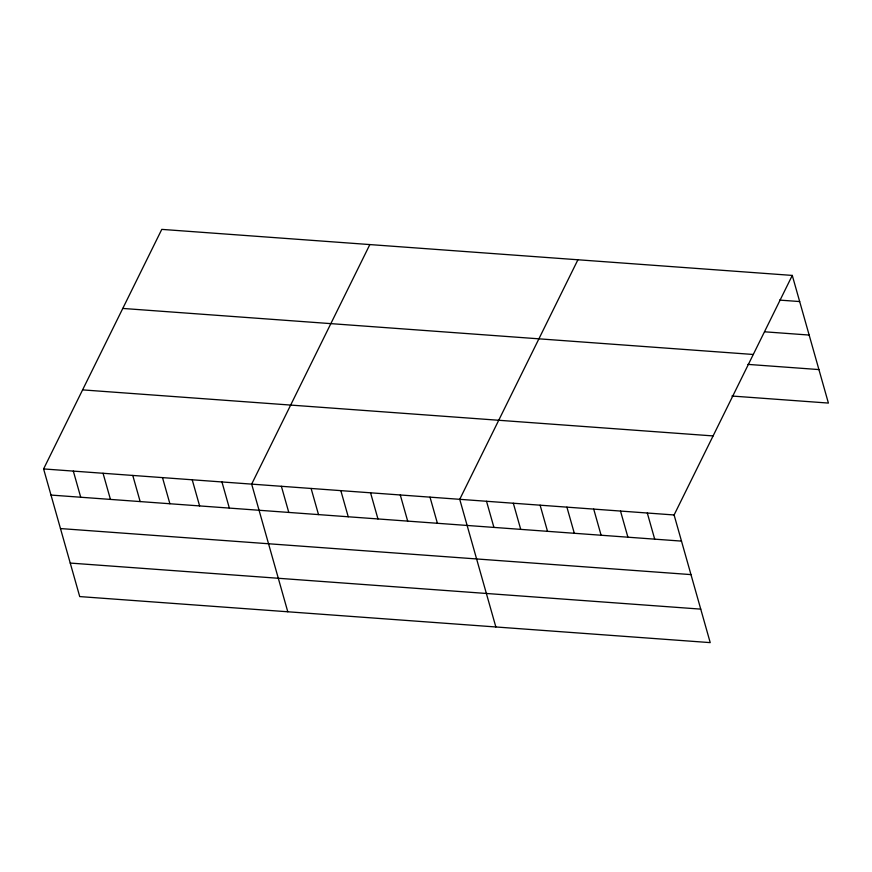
<?xml version="1.0" encoding="UTF-8"?>
<svg xmlns="http://www.w3.org/2000/svg" width="872" height="872" viewBox="0 0 872 872"><rect width="100%" height="100%" fill="white"/><g stroke="black" fill="none" stroke-linecap="round" stroke-linejoin="round"><path stroke-width="1.31" d="M792.277 275.421L674.1 514.971L710.222 642.62L79.723 596.579L43.6 468.929L161.778 229.38L792.277 275.421L828.4 403.071L731.935 396.03M369.848 244.574L251.67 484.124L287.782 611.773M577.907 259.769L459.729 499.318L495.852 626.968M779.579 300.099L799.678 301.559M764.94 331.829L809.151 335.055M122.778 308.437L753.277 354.479M747.914 364.387L818.917 369.575M82.6 389.882L713.1 435.924M43.6 468.929L674.1 514.971M50.99 495.067L681.49 541.109M60.473 528.563L690.973 574.604M70.24 563.072L700.739 609.125M647.307 513.019L654.698 539.158M620.504 511.057L627.905 537.196M593.712 509.106L601.102 535.245M566.909 507.144L574.31 533.283M540.117 505.193L547.518 531.331M513.325 503.231L520.715 529.369M486.522 501.28L493.923 527.407M430.005 497.149L437.406 523.287M400.281 494.98L407.682 521.118M370.556 492.811L377.958 518.949M340.832 490.642L348.233 516.769M311.108 488.462L318.509 514.6M281.383 486.293L288.785 512.431M221.946 481.954L229.336 508.093M192.222 479.785L199.612 505.923M162.497 477.616L169.887 503.744M132.773 475.447L140.163 501.574M103.049 473.267L110.439 499.405M73.324 471.098L80.715 497.236"/></g></svg>
